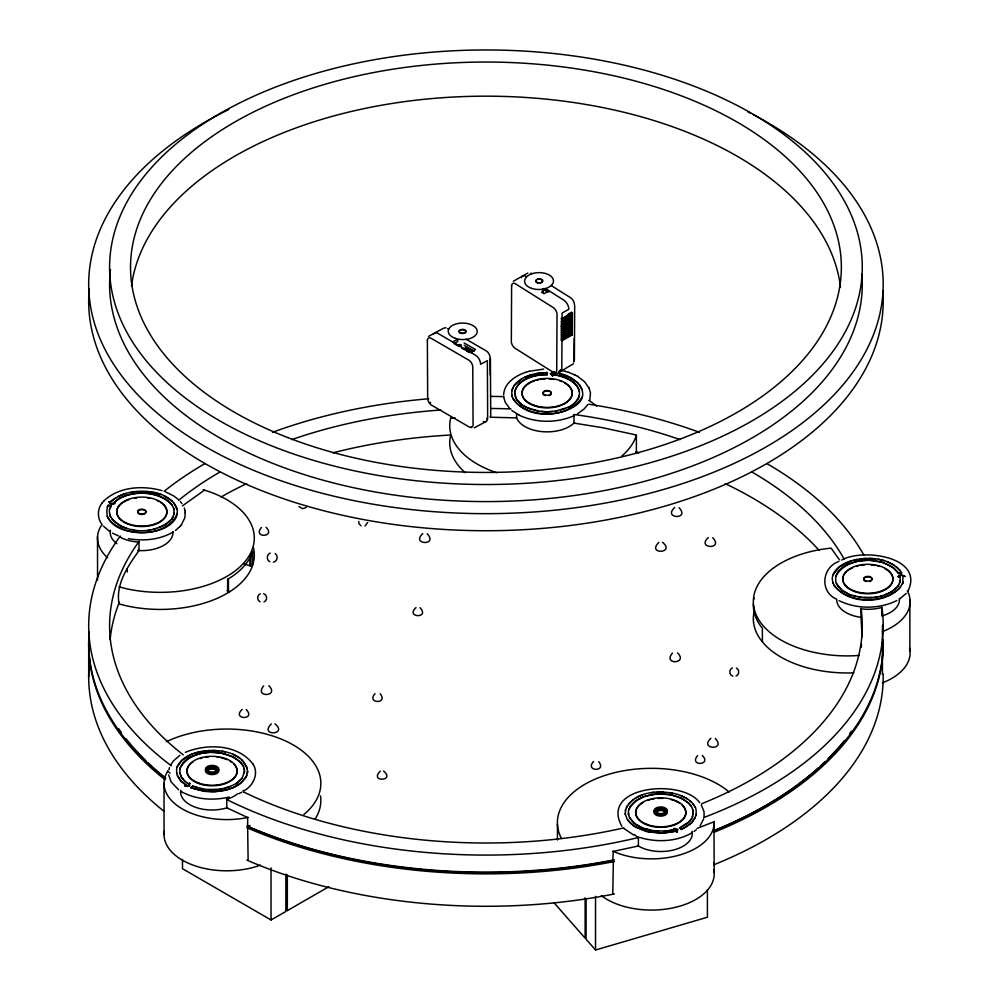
<?xml version="1.0" encoding="UTF-8"?>
<svg xmlns="http://www.w3.org/2000/svg" width="1000" height="1000" viewBox="0 0 1000 1000"><rect width="100%" height="100%" fill="white"/><g stroke="black" fill="none" stroke-linecap="round" stroke-linejoin="round"><path stroke-width="1.5" d="M561.763 339.913L561.775 339.038L572.087 333.188L561.2 338.675M571.538 328.425L572.1 329.663L561.788 335.513L561.225 334.275L571.538 328.425L571.55 327.113L561.237 332.962L572.112 327.475L571.6 318.312L561.287 324.162L572.163 318.675L571.613 316.125L561.3 321.962L572.175 316.475L571.625 313.925M561.8 333.312L561.237 332.075L571.55 326.238M561.812 331.112L561.25 329.875L572.137 324.387L572.125 325.275L561.25 330.763M561.825 328.925L561.263 327.688L572.15 322.188L572.137 323.075L561.263 328.562M561.838 326.725L561.275 325.487L571.587 319.637L572.15 320.875L561.275 326.362L572.15 320.875M561.85 324.525L561.287 323.288L571.6 317.438M561.862 322.325L561.3 321.087L571.613 315.238M568.062 314.188L571.638 312.162L572.2 313.4L572.188 314.275L561.875 320.125L561.312 318.888L572.388 312.65L572.263 334.9L561.95 340.75M561.2 340.275L572.075 334.062L572.087 333.188M572.1 330.988L561.788 336.838L561.775 337.713L572.087 331.863L572.1 330.988L561.213 336.475M574.225 338.562L574.062 360.675A5.75 3.2 60.5 0 1 573.562 362.075M574.375 360.75L574.688 305.438M547.3 374.7C535.85 374.062 518.5 378.062 514.875 391.337C518.2 379.387 535.163 374.363 547.3 374.7L547.312 372.55L538.112 373.225L529.525 375.25L522.137 378.488L516.45 382.713L513.8 385.95L511.737 391.175L512.1 396.863L511.712 395.087M714.163 821.45L714.1 824.613A62.725 36.212 0 0 1 617.225 852.987L612.775 851.15M714.163 829.975L714.163 821.725L697.025 828.413M714.163 864.4L714.013 862.975M174.175 513.162C174.288 518.15 173.55 504.525 174 509.562M111.062 505.863C107.125 513.212 114.4 504.1 108.088 505.3C97.188 535.087 161.213 542.112 175.562 518.525C183.412 503.85 163.188 492.463 150 491.775C140.125 490.5 129.825 491.425 120.588 495.288C113.875 498.888 106.613 503.65 110.538 502.013M185.275 512.75L184.762 517.987L181.412 524.725M503.638 394.988C503.988 383.05 515.763 375.5 526 372.25M625.25 813.088C625.175 818.612 625.938 805.413 625.35 810.95M628.387 813.062L628.55 814.688L628.475 811.087L630.2 806.312L635.712 800.65L644.237 796.413L657.562 793.875L671.488 794.837L681.3 798.012L688.637 802.938L691.975 807.425L693.025 810.975L692.613 809.362M693.088 813.9C694 809.325 691.388 820.863 692.75 815.863M696.225 814.375C695.7 819.175 697 808.037 695 806.938C691.137 799.625 683.037 795.875 675.413 793.787C658.512 789.925 633.513 791.325 625.712 809.513M704.137 816.575L704 811.612L701.25 804.862M861.287 647.237L861.513 644.25M862.087 636.788L860.987 617.337L860.987 608.8L862.038 608.95A31.35 18.1 0 0 0 880.775 607.737L881.8 607.438L881.8 615.975L883.225 615.562A31.35 18.1 0 0 0 899.35 598.488M514.725 393.312L515.788 398.162L514.875 391.337M579.388 395.138C578.587 399.663 573.088 405.425 567.825 407.463C571.987 406.275 577.413 401.763 579 396.75C582.575 383.587 564.637 375.125 552.925 374.663L552.625 375.962L550.45 373.562L553.787 371.938M358.725 521.45L359.025 523.688L361.025 525.875M244.088 768.475L244.4 770.088L243.55 766.525L240.487 761.975L233.45 756.912L221.163 753L209.975 752.288L201.675 753.238L194.088 755.4L187.725 758.612L183.025 762.675L180.3 767.3L179.737 772.513L181.375 777.3L185.113 781.675L181.375 776.95L179.737 772.513M244.275 773.012L244.462 771.388L242.25 778.1L236.412 783.65L242.25 778.1M247.387 773.213L247.6 771.425L246.175 777.062L240.712 783.45L234.288 787.312L226.35 790.088L214.363 791.775L205.1 791.425L191.025 787.837L192.887 786.038C206.762 791.475 223.487 791.087 236.412 783.3M185.162 786.137L186.375 785.475L180.9 781.15L177.537 775.812L180.9 780.812L186.375 785.138L185.162 786.137L189.513 785.962L189.85 783.213L188.65 783.888L189.85 783.213M898.725 573.263L901.712 572.7L898.725 573.6L893.5 567.5L882.725 562.325L869.163 560.25L858.012 561.125L848.05 564.15L842.087 567.612L837.887 571.85L835.725 576.562L835.75 581.788L837.975 586.5L842.225 590.725L850.55 595.1L842.225 590.388L836.25 583.4M900 581.325C900.95 576.9 898.7 586.413 900 581.663M903.112 581.888L902.588 583.65L903.075 576.2L904.737 576.413L903.075 576.2M367.663 522.475L365.037 526.025M109.763 509.038C107.9 510.525 112.562 522.663 109.65 514.263M107.025 516.237C120.087 538.538 167.85 538.55 177.3 513.263M450.9 417.088L449.963 421.8A94.087 54.325 0 0 0 496.613 472.675M450.45 436.425L449.963 438.875A94.087 54.325 0 0 0 465.25 472.663M703.675 818.888L700.138 825.775M512.85 387.65L511.737 391.175M512.1 396.525C523.387 418.562 557.762 418.125 576.138 405.262C594.538 391.65 570.312 371.587 553.488 373.225M589.862 400.037L590.462 392.912L588.975 387.925M753.863 599.225L754.2 597.938M168.9 769.812L169.525 767.513M247.6 771.762C244.775 751.263 217.2 748.525 200.675 751.525C191.975 753.35 182.5 757.038 177.963 765.2C175.525 767.4 177.312 776.275 176.6 772.625M243.55 766.525C231.012 747.237 189.737 747.175 179.862 768.913M901.712 573.05C890.512 556.55 866.012 555.988 848.662 561.675C841.775 564.312 834.2 568.913 832.613 576.675C831.338 577.05 833.863 586.225 832.65 582.038M898.725 573.6C884.463 554.75 846 555.962 835.725 576.562M173.35 516.388L171.588 519.475L173.888 514.438M573.938 414.562L573.938 423.1L602.225 427.625L632.975 434.263L636.375 435.2L635.05 438.913A94.087 54.325 0 0 1 621.712 456.138M636.7 451.35L636.375 452.262L636.375 435.2M691.087 805.875C676.8 789.45 639.65 789.312 628.812 809.475M692.175 817.113C692.575 822.913 676.15 826.675 681.525 829.5L691.775 822.875L695.85 815.812M512.75 398.612C526.888 419.175 569.55 419.237 582.087 397.075M253.412 547.638A94.087 54.325 0 0 1 253.575 561.825L252.213 566.5A94.087 54.325 0 0 1 230.025 591.525L224.262 594.9A94.087 54.325 0 0 1 124.825 605.438L119 603.9C115.6 583.725 127.963 566.2 138.988 550.562L138.988 542.025L137.725 541.962A31.35 18.1 0 0 1 120.588 537.438L119.95 537.075M192.35 753.888L181.7 760.638L177.225 766.938M191.025 787.5C209.062 794.862 237.037 792.9 246.912 775.325M676.188 831.325L661.213 833.35L646.162 831.538L633.837 826.213L627.537 819.75L630.225 822.962L635.962 827.175L649.038 831.862L664.312 832.913L676.188 830.975L676.925 832.188L677.962 829.4L674.112 828.475L674.837 829.688L664 831.45L674.837 829.688M851.338 560.775L839.587 566.85L833.138 574.575M898.787 584.85L897.837 586.388L899.513 582.925M902.588 583.312C890.337 605.237 846.587 606.438 833.188 583.45M108.088 505.3L107.238 507.025M679.688 827.688L681.525 829.15L686.213 826.825L691.775 822.537L695.212 817.9M167.862 770.938L166.2 773.95A62.725 36.212 0 0 0 242.887 818.375L248.113 817.425M170.538 765.138L173.438 760.888L179.85 755.362M907.887 591.325C924.975 556.487 862.325 548.05 841.7 560.05M102.25 502.85C97.375 508.75 97.075 517.725 101.625 523.875M679.688 828.025L687.55 823.375L691.363 818.675M522.137 378.488L513.8 385.95M587.638 404.75L584.25 408.85L577.3 414.025M573.5 363.738L560.275 371.675M850.55 594.75C866.05 599.812 886.425 599.1 897.837 586.038M834 585.525C848.6 604.1 884.887 604.038 900.738 587.075M103.8 500.988C118.938 486.475 142.812 485.238 162.1 490.65M175.487 530.45L179.85 526.587M906.237 593.413L899.587 598.962M102.163 502.95L103.875 500.9M110.8 517.112C124.45 535.025 156.263 534.875 171.588 519.138M179.775 526.688L181.488 524.625M633.288 799.5L628.387 804.05M250.812 554.062L250.812 564.688L249.862 565.763L249.862 556.8M885.362 594.688L891.825 591.875L896.65 587.525M110.538 502.35L115.962 497.675M113.3 502.875C112.85 505.988 116.263 498.413 122.463 496.75C129.15 493.925 136.475 492.863 143.688 493.062C154.825 493.288 169.788 497.8 173.55 508.288M113.3 503.212C129 489.038 158.162 490.25 171.925 504.825M158.85 527.65L165.4 524.913L170.35 520.612M574.5 422.562L573.075 423.913A31.35 18.1 0 0 1 542.15 431.637A31.35 18.1 0 0 1 516.95 418.725L516.325 417.188M261.45 527.487C252.175 538.387 276.238 537.388 266.112 527.312M306.337 507.463L302.562 508.663L298.925 506.562M263.7 685.875C253.475 697.887 279.988 696.8 268.825 685.688M375.025 693.612C365.9 703.612 388.625 704.388 380.238 693.812M672.438 653.1C662.2 665.113 688.725 664.013 677.562 652.9M593.525 761.513C584.4 771.513 607.125 772.275 598.75 761.712M697.638 755.625C688.363 766.513 712.412 765.525 702.288 755.438M428.575 336.362L443.488 328.25L446.012 327.725M191.025 787.837L192.887 786.038M696.3 829.737L693.975 831.538M182.375 505.9L204.5 490.15M244.288 790.662C253.3 785.638 259.15 773.388 252.975 764.038M513.337 281.262L527.812 273.038M898.312 576.562C904.6 576.287 892.962 578.212 901.025 574.738L904.737 576.062M898.312 576.912L901.025 575.075L904.737 576.413M182.488 859.5L182.488 868.688L271.038 919.987L285.85 911.475L285.85 874.062M285.85 909.762L287.325 910.625L328.988 886.65M561.888 319.25L572.2 313.4M562.6 319.037L565.175 317.575M567.75 316.112L570.337 314.65M561.875 321.438L572.188 315.6M561.862 323.638L572.175 317.8M561.85 325.838L572.163 320M561.838 328.038L572.15 322.188M562.55 327.825L572.137 323.075M561.825 330.238L572.137 324.387M561.812 332.438L572.125 326.587M561.8 334.637L572.112 328.787M561.213 337.35L572.087 331.863M561.2 339.55L572.075 334.062M173.038 532.075C159.713 539.862 143.425 541.312 128.438 538.65M642.638 794.85L635.35 798.162M691.475 833.138C675.938 841.8 656.737 842.588 639.913 837.5M452.688 341.962L457.725 339.263L457.738 341.538L453.963 343.562L457.8 345.825M470.55 352.312L475.6 349.613L464.113 342.962M474.288 427.825L486.188 421.463M838.85 561.45C821.938 567.25 819.425 591.562 836.338 599.087M896.875 600.538C879.4 609.25 856.875 609.4 839.075 600.662M270.188 553.025C266.512 554.425 266.238 560.1 269.812 561.8M260.325 593.812C256.988 595.087 256.737 600.225 259.988 601.775M263.988 601.925C267.663 600.575 267.438 594.688 263.612 593.688M422.8 533.575C410.425 544.825 438.6 545.988 427.212 533.737M416.025 607.55C404.787 617.762 430.363 618.812 420.025 607.7M242.225 709.375C231 719.587 256.562 720.638 246.238 709.525M674.675 507.55C662.3 518.812 690.487 519.963 679.1 507.713M271.325 723.925C258.675 736.475 288.688 735.05 274.95 723.787M658.825 542.388C646.175 554.938 676.188 553.5 662.45 542.25M708.325 537.525C695.95 548.787 724.137 549.938 712.75 537.688M380.275 771.137C368.8 782.525 396.025 781.225 383.562 771.012M732.412 667.913C728.75 669.275 728.975 675.163 732.8 676.15M736.087 676.025C739.412 674.762 739.663 669.613 736.425 668.062M710.913 738.312C698.538 749.575 726.712 750.738 715.325 738.487M238.812 793.675L241.625 792.262M550.45 373.9L553.787 372.275M125.862 493.413L118.188 496.425M532.275 374.425L524.425 377.287M530.788 409.225L522.2 405.363L516.625 399.375L520.487 403.713L526.175 407.337L538.575 411.112L546.962 411.775L555.35 411.163L567.825 407.463M574.45 415.513C557.238 423.225 536.538 423.188 519.388 415.312M882.4 631.65L886.8 629.775A62.725 36.212 0 0 0 907.325 590.862M882.4 640.175L882.5 625.225M882.4 641.875L882.4 674.312M185.325 752.337C206.988 743.375 238 744 253.113 764.262M560.662 410.062L565.575 408.45M225.087 788.088L230.05 786.525M529.25 371.287L543.638 369.1M227.575 807.588L225.15 808.312A31.35 18.1 0 0 1 180.725 790.288M525.938 372.262L529.3 371.262M586.075 898.875L586.075 939.237L595.538 950L707.412 917.237L707.412 889.65M273.387 562.212C277.312 561.575 278.575 555.812 275.238 553.6M209.775 750.487L195 752.962M249.95 825.512L247.65 826.038L247.65 817.513L226.788 807.825L226.788 799.287L227.575 799.05A31.35 18.1 0 0 0 237.6 793.775M249.95 827.225L247.65 827.75L248.113 860.1M229.213 797.038C213.25 800.812 195.487 799.688 181.062 791.425M547.312 372.55L535.15 373.75M109.062 501.55L110.712 503.888L114.775 503.325M109.062 501.9L110.712 504.225L114.775 503.675M866.188 558.45L860.05 558.925M541.337 411.475L546.962 412.113L552.587 411.512M859.038 655.438L853.812 655.775A94.087 54.325 0 0 1 754.463 609.987A94.087 54.325 0 0 1 824.812 548.862L831.087 548.125L839.575 559.95M208.512 789.55L216.975 789.45M863.75 597.5L872.2 597.475M450.688 418.125L455.112 417.925M185.162 785.8L189.513 785.962M663.45 792.038L657.25 792.075M630.475 819.1L629.587 817.55L634.475 823.413L642.525 827.95L652.775 830.612L664 831.1M490.45 417.212L516.613 417.9L516.613 413.625M219.037 750.837L212.875 750.45M137.725 550.5L140.45 550.625A31.35 18.1 0 0 0 172.913 531.625M875.438 558.9L869.287 558.438M652.775 830.612L658.35 831.15M161.337 494.588L146.962 491.438M579.412 391.538C577.288 381.163 562.65 376.025 552.925 374.663M860.987 617.337L859.375 617.112A31.35 18.1 0 0 1 836.725 599.375M210.087 773.763L211.525 773.962M533.288 409.975L538.575 411.112M108.088 505.637L111.062 506.213M884.163 560.712L878.425 559.35M644.925 828.8L650.075 830.15M674.112 828.812L676.675 829.438M561.925 370.55L565.413 371.388M578 382.9L570.112 377.762L559.462 373.825M119 586.825L124.825 588.362A94.087 54.325 0 0 0 243.975 562.788A94.087 54.325 0 0 0 210.212 492.025L203.075 489.688M250.812 564.688L252.587 565.212L252.587 551.55L252.213 552.837A94.087 54.325 0 0 1 230.025 577.875L228.438 578.8L228.438 592.45M243.988 564.025L252.225 566.45M227.025 590.688L229.975 591.55M568.65 372.375L574.875 374.925M565.35 371.375L568.713 372.4M214.188 767.688L215.487 768.1M126.888 568.713L127.362 571.975M117.638 524.188L121.75 526.763L126.463 528.212M893.975 565.025L886.85 561.6M612.775 859.675L613.337 851.388L638.4 845.975L638.4 837.438L637.6 836.975A31.35 18.1 0 0 1 634.312 834.45M612.775 893.825L613.337 861.625L611.462 860.738M165.312 491.75L173.85 496.012L178.412 499.538M118.338 535.825L112.487 533.162M687.725 799.112L680.812 795.537M631.587 820.6L636.225 825.037L642.525 827.95M239.8 758.125L233.113 754.425M172.062 500.962L163.85 495.637M448.663 329.1L448.113 328.812A5.75 3.287 61.8 0 0 447.6 328.65M633.688 835.05L623.812 828.425M577.537 376.35L584.562 381.688L589.1 388.175M574.8 374.888L577.612 376.388M519.462 415.35L511.775 410.462M466.05 339.175L486.662 351.163A5.75 3.287 61.8 0 1 490.1 357.262L490.238 374.963M464.125 345.238L474.338 351.15M461.625 348.05L464.175 349.525M466.725 351L469.288 352.488M637.6 845.512L639.513 846.637A31.35 18.1 0 0 0 675.113 849.562A31.35 18.1 0 0 0 692.062 831.237M699.7 802.75C683.088 778.275 599.15 785.438 621.875 826.338M551.062 285.413L570.988 298A5.75 3.2 60.5 0 1 574.388 304.137L574.412 304.8M545.237 288.438L563.787 300.125A7.388 4.1 60.5 0 1 568.85 309.262L562.1 313.075L561.8 368.425A7.388 4.1 60.5 0 1 558.612 371.912M543.95 288.512L549.062 291.725L549.062 290.85L544.012 293.712L541.462 292.1M542.663 289.025L547.775 292.25M561.312 318.012L562.075 318.488M572.263 334.9L571.512 334.425L571.538 329.312L561.225 335.163L561.788 335.513M185.113 781.338L188.65 783.888M188.65 784.225L186.788 782.65M109.8 531.575L103.325 526.062M167.65 771.325L170.025 773.05M178.6 789.8L171.088 781.875L168.7 774.925M900.65 571.025L895.975 566.4M111.725 518.663L115.85 522.925M550.45 373.562L552.625 375.962M247.2 767.85L241.637 759.575M509.688 408.537L505.213 402.188L503.812 397.475M554.225 902.987L585.125 938.162L585.125 897.8M180.325 501.512L181.95 503.587M674.112 828.475L674.837 829.35M676.188 830.975L676.925 832.188M177.125 509.35L173.575 502.525M695 806.938L692.8 803.6M582.163 389.613L579.412 384.5M627.537 820.088L625.425 814.525M515.788 397.812L516.625 399.712M184.262 508L185.012 510.712M629.587 817.9L628.55 814.35M176.938 774.062L177.537 776.162M899.963 576.438L900.238 580.037M714.013 830.537L714.163 872.663M184.988 510.562L185.3 513.05M693.025 810.638L693.175 812.6M244.4 769.75L244.462 771.725M490.412 358.537L490.725 415.838M909.875 600.188L909.875 651.388M882.925 595.5L880.362 596.2M877.712 596.763L874.987 597.188M860.962 597.225L858.225 596.8M857.062 559.4L854.15 560.013M855.562 596.25L853 595.562M762.4 641.838L762.4 628.175L761.4 627.013A94.087 54.325 0 0 1 753.35 603.962M754.2 607.038L753.863 612.888A94.087 54.325 0 0 0 761.4 640.662L765.05 644.912A94.087 54.325 0 0 0 853.812 672.85M691.338 802.013L689.638 800.525M672.525 793.125L669.562 792.613M654.188 792.337L651.162 792.738M627.238 805.713L626.35 807.425M595.538 896.375L595.538 950M558.05 410.675L555.35 411.163M557.438 824.45L557.438 839.975M287.325 874.925L287.325 910.625M271.038 867.9L271.038 919.987M227.613 578.913L227.613 590.862M224.975 751.838L222.037 751.263M222.45 788.675L219.737 789.137M202.975 788.913L200.3 788.388M197.712 787.725L195.238 786.938M164.037 783.312L164.037 834.525M156.387 528.45L153.8 529.125M151.137 529.663L148.4 530.062M134.625 491.65L131.613 492.088M134.375 529.95L131.65 529.5M97.537 536.712L97.537 580.163M88.688 644.5L88.688 676.938M542.663 290.725A1.375 0.825 0.3 0 1 542.612 292.15M542.337 290.2A1.375 0.825 0.3 0 1 542.612 291.712M530.538 273.45A5.75 3.2 60.5 0 1 531.925 273.525M521.325 277.787A7.388 4.1 60.5 0 1 526.275 276.5M560.125 370.45A6.288 3.487 60.5 0 1 559.312 370.875M560.7 369.663A6.288 3.487 60.5 0 1 560.438 370.1M554.438 371.6A5.188 2.875 60.5 0 1 553.975 371.425M433.275 334.487A7.388 4.225 61.8 0 1 437.962 333.425L475.475 355.163A7.388 4.225 61.8 0 1 480.613 364.25L487.35 360.65L487.663 417.987A7.388 4.225 61.8 0 1 483.263 421.5M469.762 352.537A1.375 0.762 -0.3 0 1 471.675 351.512M461.125 345.513A1.375 0.762 -0.3 0 1 458.8 346.225M458.488 345.487A1.375 0.762 -0.3 0 1 459.475 344.963M460.175 344.513A1.375 0.762 -0.3 0 1 460.9 345.688A1.375 0.762 -0.3 0 1 458.65 345.675A1.375 0.762 -0.3 0 1 459.475 344.5M464.65 349.575A1.375 0.762 -0.3 0 1 465.538 348.462A1.375 0.762 -0.3 0 1 467.225 349.225A1.375 0.762 -0.3 0 1 465.475 349.938M471.688 426.587A5.188 2.963 61.8 0 1 471.262 426.6M486.875 418.212A6.288 3.6 61.8 0 1 486.763 418.812M490.325 416.4A5.75 3.287 61.8 0 1 490.15 416.9M467 350.425A1.375 0.762 -0.3 0 1 468.925 349.95A1.375 0.762 -0.3 0 1 469.425 351.087A1.375 0.762 -0.3 0 1 467.325 351.163M430.6 402.775A5.188 2.963 61.8 0 1 430.2 402.238M753.388 114.725A397.25 229.35 0 0 1 768 445.812A397.25 229.35 0 0 1 194.438 440.125A397.25 229.35 0 0 1 228.725 109.525M747.938 111.912A397.25 229.35 0 0 1 750.675 113.312M882.763 290.812A397.25 229.35 0 0 1 484.237 530.725A397.25 229.35 0 0 1 89.275 288.863M861.875 274.3A376.337 217.275 0 0 1 481.8 501.575A376.337 217.275 0 0 1 110.463 269.538M131.512 285.938A355.438 205.212 0 0 1 486.85 96.175A355.438 205.212 0 0 1 840.487 287M881.888 607.275A397.25 229.35 0 0 1 703.75 817.537M639.412 837.275A397.25 229.35 0 0 1 226.425 799.375M171.4 765.812A397.25 229.35 0 0 1 120.262 536.112M164.075 491.312A397.25 229.35 0 0 1 205.037 463.562M272.488 432.3A397.25 229.35 0 0 1 428.85 398.762M490.45 396.4A397.25 229.35 0 0 1 504.012 396.625M588.75 404.2A397.25 229.35 0 0 1 699.375 432.3M766.825 463.562A397.25 229.35 0 0 1 864.038 555.4M883.15 639.712A397.25 229.35 0 0 1 713.787 830.662M614.375 859.825A397.25 229.35 0 0 1 246.863 825.962M165.275 778.175A397.25 229.35 0 0 1 89.125 632.025M861.05 608.25A376.337 217.275 0 0 1 701.787 803.713M623.862 827.887A376.337 217.275 0 0 1 244.025 792.175M183.287 754.887A376.337 217.275 0 0 1 139.15 541.337M178.762 500.2A376.337 217.275 0 0 1 219.825 472.1M291.812 439.588A376.337 217.275 0 0 1 440.688 410.025M490.625 408.475A376.337 217.275 0 0 1 510.938 408.938M574.25 414.525A376.337 217.275 0 0 1 680.05 439.588M752.05 472.1A376.337 217.275 0 0 1 844.137 559.1M110.138 639.675A376.337 217.275 0 0 1 119.35 602.175M221.112 496.962A376.337 217.275 0 0 1 246.688 483.625M332.863 452.85A376.337 217.275 0 0 1 450.025 435.05M636 452.088A376.337 217.275 0 0 1 639.012 452.85M725.188 483.625A376.337 217.275 0 0 1 819.237 550.45M851.45 731.2A395.163 228.137 0 0 1 849.675 733.65M844.062 740.925A395.163 228.137 0 0 1 828.15 758.575M824.875 761.787A395.163 228.137 0 0 1 820.362 766.025M818.037 768.125A395.163 228.137 0 0 1 714 830.812M612.212 860.675A395.163 228.137 0 0 1 248.125 826.7M165.763 778.225A395.163 228.137 0 0 1 148.112 762.85M145.887 760.725A395.163 228.137 0 0 1 125.887 738.512M121.3 732.425A395.163 228.137 0 0 1 118.7 728.737M883.15 641.425A397.25 229.35 0 0 1 713.787 832.375M614.375 861.538A397.25 229.35 0 0 1 246.863 827.675M165.275 779.875A397.25 229.35 0 0 1 89.125 633.725M883.15 673.863A397.25 229.35 0 0 1 713.787 864.812M614.375 893.962A397.25 229.35 0 0 1 246.863 860.1M164.075 811.363A397.25 229.35 0 0 1 89.125 666.162M218.3 769.163A6.725 3.887 0 0 1 213.162 774.562A6.725 3.887 0 0 1 205.45 770.3M205.875 769.312A6.725 3.887 0 0 1 206.725 768.425M207.237 770.413A4.938 2.85 0 0 1 213.312 767.962A4.938 2.85 0 0 1 216.737 771.762M260.375 865.163A62.725 36.212 0 0 1 194.125 865.512A62.725 36.212 0 0 1 164.288 831.363M243.188 790.35A31.35 18.1 0 0 1 243.3 791.925M166.412 741.7A94.087 54.325 0 0 1 290.45 743.388A94.087 54.325 0 0 1 303.738 814.613M320.5 795.812A94.087 54.325 0 0 1 315.113 819.112M234.062 764.35A25.075 14.475 0 0 1 211.5 785.775A25.075 14.475 0 0 1 190.65 763.775M191.863 762.725A25.075 14.475 0 0 1 193.238 761.75M200.025 758.6A25.075 14.475 0 0 1 201.988 758.05M206.125 757.237A25.075 14.475 0 0 1 208.275 756.988M216.988 757.1A25.075 14.475 0 0 1 219.1 757.4M221.175 757.812A25.075 14.475 0 0 1 226.912 759.638M230.2 761.3A25.075 14.475 0 0 1 231.637 762.25M208.113 771.562A4.188 2.413 0 0 1 211.975 768.375A4.188 2.413 0 0 1 216.088 771.462M215.438 772.212A4.188 2.413 0 0 1 214.963 772.537M209.05 772.45A4.188 2.413 0 0 1 208.588 772.125M207.9 771.45A4.188 2.413 0 0 1 212.162 768.888A4.188 2.413 0 0 1 216.225 771.562M107.55 557.712A62.725 36.212 0 0 1 102.1 524.412M116.862 543.663A31.35 18.1 0 0 1 110.487 530.3M163.162 504.475A25.075 14.475 0 0 1 157.387 523.438A25.075 14.475 0 0 1 124.113 522.325A25.075 14.475 0 0 1 122.15 503.113M123.575 502.15A25.075 14.475 0 0 1 128.65 499.762M134.625 498.212A25.075 14.475 0 0 1 136.738 497.912M147.6 498A25.075 14.475 0 0 1 149.7 498.338M157.363 500.725A25.075 14.475 0 0 1 159.025 501.55M160.55 502.45A25.075 14.475 0 0 1 161.925 503.438M144.613 513.888A4.188 2.413 0 0 1 137.787 512.712A4.188 2.413 0 0 1 142.675 509.712A4.188 2.413 0 0 1 145.113 513.575M666.162 810A6.725 3.887 0 0 1 661.375 816.125A6.725 3.887 0 0 1 654.575 810.662M665.562 812.725A4.938 2.85 0 0 1 665.2 813.438M655.8 812.55A4.938 2.85 0 0 1 660.212 809.425A4.938 2.85 0 0 1 665.612 811.975M713.737 869.513A62.725 36.212 0 0 1 674.862 907.463A62.725 36.212 0 0 1 601.312 895.6M561.45 838.45A94.087 54.325 0 0 1 610.75 773.688A94.087 54.325 0 0 1 729.1 791.963M682.337 805.438A25.075 14.475 0 0 1 675.413 824.587A25.075 14.475 0 0 1 641.775 822.275A25.075 14.475 0 0 1 642.837 802.725M647.987 800.387A25.075 14.475 0 0 1 649.912 799.788M651.925 799.287A25.075 14.475 0 0 1 654 798.9M658.288 798.425A25.075 14.475 0 0 1 662.663 798.4M671.1 799.638A25.075 14.475 0 0 1 673.05 800.212M674.912 800.875A25.075 14.475 0 0 1 679.788 803.4M657.188 813.55A4.188 2.413 0 0 1 660.738 809.912A4.188 2.413 0 0 1 664.425 813.5M659.062 814.525A4.188 2.413 0 0 1 658.425 814.312M656.762 813.487A4.188 2.413 0 0 1 660.738 810.425A4.188 2.413 0 0 1 664.837 813.425M588.737 400.425A62.725 36.212 0 0 1 596.663 406.188M569.913 387.362A25.075 14.475 0 0 1 558.263 406.375A25.075 14.475 0 0 1 525 400.213A25.075 14.475 0 0 1 534.7 380.838M536.65 380.262A25.075 14.475 0 0 1 538.675 379.787M540.763 379.412A25.075 14.475 0 0 1 545.075 378.988M549.45 379A25.075 14.475 0 0 1 553.75 379.45M559.775 380.913A25.075 14.475 0 0 1 561.613 381.6M564.95 383.225A25.075 14.475 0 0 1 566.425 384.162M567.737 385.175A25.075 14.475 0 0 1 568.913 386.238M545.013 395.5A4.188 2.413 0 0 1 543.462 392.25A4.188 2.413 0 0 1 549.025 391.262A4.188 2.413 0 0 1 550.913 394.438M550.538 394.8A4.188 2.413 0 0 1 549.2 395.513M909.638 648.238A62.725 36.212 0 0 1 882.4 682.85M884.737 568.575A25.075 14.475 0 0 1 875.487 593.075A25.075 14.475 0 0 1 843.363 576.2M843.925 574.975A25.075 14.475 0 0 1 846.663 571.55M847.913 570.513A25.075 14.475 0 0 1 852.525 567.837M856.2 566.462A25.075 14.475 0 0 1 858.188 565.925M860.238 565.5A25.075 14.475 0 0 1 864.5 564.938M871.05 564.925A25.075 14.475 0 0 1 875.312 565.462M877.375 565.887A25.075 14.475 0 0 1 879.362 566.425M866.275 581.525A4.188 2.413 0 0 1 864.538 577.825A4.188 2.413 0 0 1 871.175 577.812A4.188 2.413 0 0 1 869.475 581.512M511.613 286L511.325 341.925A5.75 3.2 60.5 0 0 514.725 348.05L553.275 372.325A5.75 3.2 60.5 0 0 556.725 370.513L557.038 313.962A5.75 3.2 60.5 0 0 553.638 307.838L515.087 283.562A5.75 3.2 60.5 0 0 511.65 285.375L511.613 286M427.362 340.238L427.675 398.825A5.75 3.287 61.8 0 0 431.125 404.925L469.675 427.262A5.75 3.287 61.8 0 0 473.075 425.125L472.75 366.538A5.75 3.287 61.8 0 0 469.312 360.438L430.763 338.1A5.75 3.287 61.8 0 0 427.362 340.238M531.65 288.387A14.475 8.45 -0.6 0 0 553.488 281.05A14.475 8.45 -0.6 0 0 531.912 273.762A14.475 8.45 -0.6 0 0 531.65 288.387M537.725 282.613A3.413 2 -0.8 0 0 542.875 280.863A3.413 2 -0.8 0 0 537.788 279.15A3.413 2 -0.8 0 0 537.725 282.613M537.288 282.787A3.413 1.988 -0.6 0 0 542.425 281.062A3.413 1.988 -0.6 0 0 537.337 279.35A3.413 1.988 -0.6 0 0 537.288 282.787M455.363 338.387A14.475 8.263 0.6 0 0 477.2 331.5A14.475 8.263 0.6 0 0 455.625 324.075A14.475 8.263 0.6 0 0 455.363 338.387M460.55 333.275A3.413 1.938 0.8 0 0 465.688 331.688A3.413 1.938 0.8 0 0 460.613 329.925A3.413 1.938 0.8 0 0 460.55 333.275M461 332.987A3.413 1.95 0.6 0 0 466.138 331.362A3.413 1.95 0.6 0 0 461.05 329.613A3.413 1.95 0.6 0 0 461 332.987M470.25 352.375A1.375 0.762 -0.3 0 0 472.337 351.725A1.375 0.762 -0.3 0 0 470.312 351.05A1.375 0.762 -0.3 0 0 470.25 352.375M465.138 349.412A1.375 0.762 -0.3 0 0 467.225 348.762A1.375 0.762 -0.3 0 0 465.2 348.088A1.375 0.762 -0.3 0 0 465.138 349.412M467.6 350.838A1.375 0.762 -0.3 0 0 469.688 350.188A1.375 0.762 -0.3 0 0 467.663 349.513A1.375 0.762 -0.3 0 0 467.6 350.838M276.038 447.587A376.337 217.275 0 0 0 861.4 282.013A376.337 217.275 0 0 0 320.35 72.125A376.337 217.275 0 0 0 276.038 447.587M287.7 437.562A355.438 205.212 0 0 0 840.537 281.188A355.438 205.212 0 0 0 329.55 82.963A355.438 205.212 0 0 0 287.7 437.562M209.225 771.562A4.938 2.85 0 0 0 217.037 769.587A4.938 2.85 0 0 0 210.162 766.663A4.938 2.85 0 0 0 209.225 771.562M208.162 772.4A6.725 3.887 0 0 0 218.825 769.7A6.725 3.887 0 0 0 209.438 765.713A6.725 3.887 0 0 0 208.162 772.4M199.037 783.162A25.075 14.475 0 0 0 237.138 771.112A25.075 14.475 0 0 0 200.025 758.088A25.075 14.475 0 0 0 199.037 783.162M128.062 523.675A25.075 14.475 0 0 0 166.863 512.4A25.075 14.475 0 0 0 130.562 498.638A25.075 14.475 0 0 0 128.062 523.675M139.525 513.587A4.188 2.413 0 0 0 146 511.712A4.188 2.413 0 0 0 139.95 509.412A4.188 2.413 0 0 0 139.525 513.587M657.575 813.012A4.938 2.85 0 0 0 665.562 811.275A4.938 2.85 0 0 0 658.962 808.15A4.938 2.85 0 0 0 657.575 813.012M656.438 813.812A6.725 3.887 0 0 0 667.337 811.438A6.725 3.887 0 0 0 658.325 807.175A6.725 3.887 0 0 0 656.438 813.812M646.65 824.275A25.075 14.475 0 0 0 685.788 813.413A25.075 14.475 0 0 0 649.912 799.275A25.075 14.475 0 0 0 646.65 824.275M534.475 405.4A25.075 14.475 0 0 0 572.2 392.975A25.075 14.475 0 0 0 534.7 380.325A25.075 14.475 0 0 0 534.475 405.4M545.013 394.988A4.188 2.413 0 0 0 551.312 392.912A4.188 2.413 0 0 0 545.062 390.8A4.188 2.413 0 0 0 545.013 394.988M854.463 591.013A25.075 14.475 0 0 0 892.913 579.35A25.075 14.475 0 0 0 856.2 565.962A25.075 14.475 0 0 0 854.463 591.013M865.625 580.812A4.188 2.413 0 0 0 872.038 578.875A4.188 2.413 0 0 0 865.913 576.638A4.188 2.413 0 0 0 865.625 580.812"/></g></svg>
